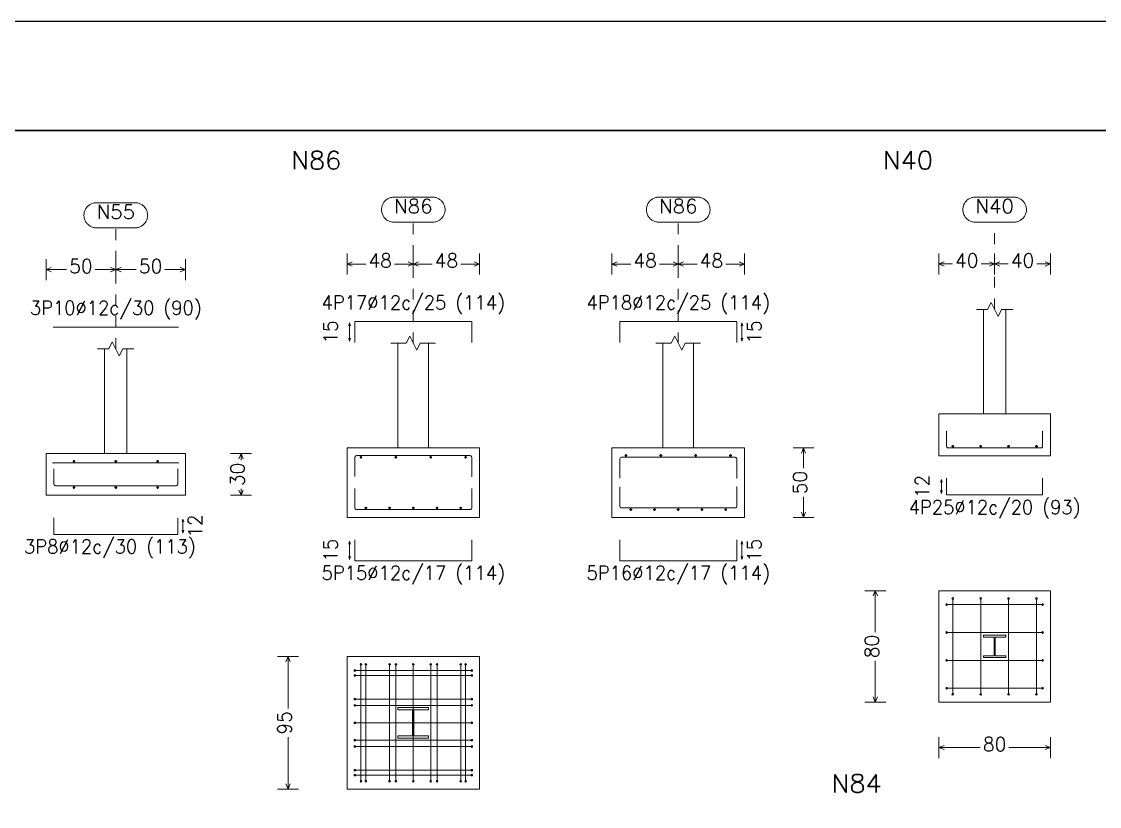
# Model space of a CAD drawing. Header units: inches. Extents: x 72863 to 72995, y 49095 to 49225.
# Drawn here: x 72975.21 to 72985.11, y 49182.87 to 49190.08 of the extents above; entities that cross this region are included whole.
import ezdxf
from ezdxf.enums import TextEntityAlignment as Align

# ---------------------------------------------------------------- set-up
doc = ezdxf.new("R2010")
doc.units = ezdxf.units.IN
doc.linetypes.add('CYPE_PUNTO', pattern=[0.075, 0, -0.075])
doc.layers.get('0').update_dxf_attribs({"lineweight": 15})
for name, color, linetype, lineweight in [('CIM_COTAS', 2, 'Continuous', 9), ('CIM_DIB_ARMADOS', 4, 'Continuous', 9), ('CIM_GEOMETRIA', 2, 'Continuous', 9), ('CIM_REFEREN', 2, 'Continuous', 9), ('CIM_TXT_ARMADOS', 3, 'Continuous', 9)]:
    doc.layers.add(name, color=color, linetype=linetype, lineweight=lineweight)
doc.layers.add('VG', color=7, linetype='Continuous')
doc.styles.add('CYPETXT', font='romans__.ttf', dxfattribs={"height": 0.2})

# ---------------------------------------------------------------- blocks, each defined once
blk = doc.blocks.new('PLANTILLA')
at = {"layer": 'VG'}
for p, q in [((72904.7103, 49224.7112), (72862.7103, 49224.7112)), ((72864.7103, 49223.7112), (72903.7103, 49223.7112))]:
    blk.add_line(p, q, dxfattribs=at)
blk.add_lwpolyline([(72903.7103, 49199.5612), (72903.7103, 49223.7112), (72864.7103, 49223.7112), (72864.7103, 49196.0112), (72885.7103, 49196.0112), (72885.7103, 49199.6112)], dxfattribs=at)

msp = doc.modelspace()

# ---------------------------------------------------------------- hatches: boundary and pattern name
at = {"layer": 'CIM_DIB_ARMADOS'}
h = msp.add_hatch(color=256, dxfattribs=at)
edge = h.paths.add_edge_path()
edge.add_arc((72983.704, 49186.317), 0.00102, 0, 360)
h = msp.add_hatch(color=256, dxfattribs=at)
edge = h.paths.add_edge_path()
edge.add_arc((72984.5846, 49186.317), 0.00102, 0, 360)
h = msp.add_hatch(color=256, dxfattribs=at)
edge = h.paths.add_edge_path()
edge.add_arc((72975.5032, 49186.0254), 0.00102, 0, 360)
h = msp.add_hatch(color=256, dxfattribs=at)
edge = h.paths.add_edge_path()
edge.add_arc((72976.6552, 49186.0254), 0.00102, 0, 360)
h = msp.add_hatch(color=256, dxfattribs=at)
edge = h.paths.add_edge_path()
edge.add_arc((72975.5109, 49185.9691), 0.00102, 0, 360)
h = msp.add_hatch(color=256, dxfattribs=at)
edge = h.paths.add_edge_path()
edge.add_arc((72976.6476, 49185.9691), 0.00102, 0, 360)
h = msp.add_hatch(color=256, dxfattribs=at)
edge = h.paths.add_edge_path()
edge.add_arc((72978.2732, 49185.9012), 0.00102, 0, 360)
h = msp.add_hatch(color=256, dxfattribs=at)
edge = h.paths.add_edge_path()
edge.add_arc((72979.3459, 49185.9012), 0.00102, 0, 360)
h = msp.add_hatch(color=256, dxfattribs=at)
edge = h.paths.add_edge_path()
edge.add_arc((72980.7046, 49185.8858), 0.00102, 0, 360)
h = msp.add_hatch(color=256, dxfattribs=at)
edge = h.paths.add_edge_path()
edge.add_arc((72981.7772, 49185.8858), 0.00102, 0, 360)
h = msp.add_hatch(color=256, dxfattribs=at)
edge = h.paths.add_edge_path()
edge.add_arc((72978.2732, 49185.7886), 0.00102, 0, 360)
h = msp.add_hatch(color=256, dxfattribs=at)
edge = h.paths.add_edge_path()
edge.add_arc((72979.3459, 49185.7886), 0.00102, 0, 360)
h = msp.add_hatch(color=256, dxfattribs=at)
edge = h.paths.add_edge_path()
edge.add_arc((72980.7046, 49185.8039), 0.00102, 0, 360)
h = msp.add_hatch(color=256, dxfattribs=at)
edge = h.paths.add_edge_path()
edge.add_arc((72981.7772, 49185.8039), 0.00102, 0, 360)
h = msp.add_hatch(color=256, dxfattribs=at)
edge = h.paths.add_edge_path()
edge.add_arc((72983.7603, 49184.781), 0.00102, 0, 360)
h = msp.add_hatch(color=256, dxfattribs=at)
edge = h.paths.add_edge_path()
edge.add_arc((72984.0163, 49184.781), 0.00102, 0, 360)
h = msp.add_hatch(color=256, dxfattribs=at)
edge = h.paths.add_edge_path()
edge.add_arc((72984.2723, 49184.781), 0.00102, 0, 360)
h = msp.add_hatch(color=256, dxfattribs=at)
edge = h.paths.add_edge_path()
edge.add_arc((72984.5283, 49184.781), 0.00102, 0, 360)
h = msp.add_hatch(color=256, dxfattribs=at)
edge = h.paths.add_edge_path()
edge.add_arc((72983.704, 49184.7247), 0.00102, 0, 360)
h = msp.add_hatch(color=256, dxfattribs=at)
edge = h.paths.add_edge_path()
edge.add_arc((72984.5846, 49184.7247), 0.00102, 0, 360)
h = msp.add_hatch(color=256, dxfattribs=at)
edge = h.paths.add_edge_path()
edge.add_arc((72983.704, 49184.4687), 0.00102, 0, 360)
h = msp.add_hatch(color=256, dxfattribs=at)
edge = h.paths.add_edge_path()
edge.add_arc((72984.5846, 49184.4687), 0.00102, 0, 360)
h = msp.add_hatch(color=256, dxfattribs=at)
edge = h.paths.add_edge_path()
edge.add_arc((72978.3295, 49184.1758), 0.00102, 0, 360)
h = msp.add_hatch(color=256, dxfattribs=at)
edge = h.paths.add_edge_path()
edge.add_arc((72978.3743, 49184.1758), 0.00102, 0, 360)
h = msp.add_hatch(color=256, dxfattribs=at)
edge = h.paths.add_edge_path()
edge.add_arc((72978.5919, 49184.1758), 0.00102, 0, 360)
h = msp.add_hatch(color=256, dxfattribs=at)
edge = h.paths.add_edge_path()
edge.add_arc((72978.6495, 49184.1758), 0.00102, 0, 360)
h = msp.add_hatch(color=256, dxfattribs=at)
edge = h.paths.add_edge_path()
edge.add_arc((72978.8095, 49184.1758), 0.00102, 0, 360)
h = msp.add_hatch(color=256, dxfattribs=at)
edge = h.paths.add_edge_path()
edge.add_arc((72978.9695, 49184.1758), 0.00102, 0, 360)
h = msp.add_hatch(color=256, dxfattribs=at)
edge = h.paths.add_edge_path()
edge.add_arc((72979.0271, 49184.1758), 0.00102, 0, 360)
h = msp.add_hatch(color=256, dxfattribs=at)
edge = h.paths.add_edge_path()
edge.add_arc((72979.2447, 49184.1758), 0.00102, 0, 360)
h = msp.add_hatch(color=256, dxfattribs=at)
edge = h.paths.add_edge_path()
edge.add_arc((72979.2895, 49184.1758), 0.00102, 0, 360)
h = msp.add_hatch(color=256, dxfattribs=at)
edge = h.paths.add_edge_path()
edge.add_arc((72983.704, 49184.2127), 0.00102, 0, 360)
h = msp.add_hatch(color=256, dxfattribs=at)
edge = h.paths.add_edge_path()
edge.add_arc((72984.5846, 49184.2127), 0.00102, 0, 360)
h = msp.add_hatch(color=256, dxfattribs=at)
edge = h.paths.add_edge_path()
edge.add_arc((72978.2732, 49184.1194), 0.00102, 0, 360)
h = msp.add_hatch(color=256, dxfattribs=at)
edge = h.paths.add_edge_path()
edge.add_arc((72978.2732, 49184.0746), 0.00102, 0, 360)
h = msp.add_hatch(color=256, dxfattribs=at)
edge = h.paths.add_edge_path()
edge.add_arc((72979.3459, 49184.1194), 0.00102, 0, 360)
h = msp.add_hatch(color=256, dxfattribs=at)
edge = h.paths.add_edge_path()
edge.add_arc((72979.3459, 49184.0746), 0.00102, 0, 360)
h = msp.add_hatch(color=256, dxfattribs=at)
edge = h.paths.add_edge_path()
edge.add_arc((72983.704, 49183.9567), 0.00102, 0, 360)
h = msp.add_hatch(color=256, dxfattribs=at)
edge = h.paths.add_edge_path()
edge.add_arc((72984.5846, 49183.9567), 0.00102, 0, 360)
h = msp.add_hatch(color=256, dxfattribs=at)
edge = h.paths.add_edge_path()
edge.add_arc((72978.2732, 49183.857), 0.00102, 0, 360)
h = msp.add_hatch(color=256, dxfattribs=at)
edge = h.paths.add_edge_path()
edge.add_arc((72979.3459, 49183.857), 0.00102, 0, 360)
h = msp.add_hatch(color=256, dxfattribs=at)
edge = h.paths.add_edge_path()
edge.add_arc((72983.7603, 49183.9004), 0.00102, 0, 360)
h = msp.add_hatch(color=256, dxfattribs=at)
edge = h.paths.add_edge_path()
edge.add_arc((72984.0163, 49183.9004), 0.00102, 0, 360)
h = msp.add_hatch(color=256, dxfattribs=at)
edge = h.paths.add_edge_path()
edge.add_arc((72984.2723, 49183.9004), 0.00102, 0, 360)
h = msp.add_hatch(color=256, dxfattribs=at)
edge = h.paths.add_edge_path()
edge.add_arc((72984.5283, 49183.9004), 0.00102, 0, 360)
h = msp.add_hatch(color=256, dxfattribs=at)
edge = h.paths.add_edge_path()
edge.add_arc((72978.2732, 49183.7994), 0.00102, 0, 360)
h = msp.add_hatch(color=256, dxfattribs=at)
edge = h.paths.add_edge_path()
edge.add_arc((72979.3459, 49183.7994), 0.00102, 0, 360)
h = msp.add_hatch(color=256, dxfattribs=at)
edge = h.paths.add_edge_path()
edge.add_arc((72978.2732, 49183.6394), 0.00102, 0, 360)
h = msp.add_hatch(color=256, dxfattribs=at)
edge = h.paths.add_edge_path()
edge.add_arc((72979.3459, 49183.6394), 0.00102, 0, 360)
h = msp.add_hatch(color=256, dxfattribs=at)
edge = h.paths.add_edge_path()
edge.add_arc((72978.2732, 49183.4794), 0.00102, 0, 360)
h = msp.add_hatch(color=256, dxfattribs=at)
edge = h.paths.add_edge_path()
edge.add_arc((72979.3459, 49183.4794), 0.00102, 0, 360)
h = msp.add_hatch(color=256, dxfattribs=at)
edge = h.paths.add_edge_path()
edge.add_arc((72978.2732, 49183.4218), 0.00102, 0, 360)
h = msp.add_hatch(color=256, dxfattribs=at)
edge = h.paths.add_edge_path()
edge.add_arc((72979.3459, 49183.4218), 0.00102, 0, 360)
h = msp.add_hatch(color=256, dxfattribs=at)
edge = h.paths.add_edge_path()
edge.add_arc((72978.2732, 49183.2042), 0.00102, 0, 360)
h = msp.add_hatch(color=256, dxfattribs=at)
edge = h.paths.add_edge_path()
edge.add_arc((72978.2732, 49183.1594), 0.00102, 0, 360)
h = msp.add_hatch(color=256, dxfattribs=at)
edge = h.paths.add_edge_path()
edge.add_arc((72979.3459, 49183.2042), 0.00102, 0, 360)
h = msp.add_hatch(color=256, dxfattribs=at)
edge = h.paths.add_edge_path()
edge.add_arc((72979.3459, 49183.1594), 0.00102, 0, 360)
h = msp.add_hatch(color=256, dxfattribs=at)
edge = h.paths.add_edge_path()
edge.add_arc((72978.3295, 49183.1031), 0.00102, 0, 360)
h = msp.add_hatch(color=256, dxfattribs=at)
edge = h.paths.add_edge_path()
edge.add_arc((72978.3743, 49183.1031), 0.00102, 0, 360)
h = msp.add_hatch(color=256, dxfattribs=at)
edge = h.paths.add_edge_path()
edge.add_arc((72978.5919, 49183.1031), 0.00102, 0, 360)
h = msp.add_hatch(color=256, dxfattribs=at)
edge = h.paths.add_edge_path()
edge.add_arc((72978.6495, 49183.1031), 0.00102, 0, 360)
h = msp.add_hatch(color=256, dxfattribs=at)
edge = h.paths.add_edge_path()
edge.add_arc((72978.8095, 49183.1031), 0.00102, 0, 360)
h = msp.add_hatch(color=256, dxfattribs=at)
edge = h.paths.add_edge_path()
edge.add_arc((72978.9695, 49183.1031), 0.00102, 0, 360)
h = msp.add_hatch(color=256, dxfattribs=at)
edge = h.paths.add_edge_path()
edge.add_arc((72979.0271, 49183.1031), 0.00102, 0, 360)
h = msp.add_hatch(color=256, dxfattribs=at)
edge = h.paths.add_edge_path()
edge.add_arc((72979.2447, 49183.1031), 0.00102, 0, 360)
h = msp.add_hatch(color=256, dxfattribs=at)
edge = h.paths.add_edge_path()
edge.add_arc((72979.2895, 49183.1031), 0.00102, 0, 360)

# ---------------------------------------------------------------- linework, layer by layer
at = {"layer": 'CIM_COTAS', "linetype": 'CYPE_PUNTO'}
for p, q in [((72978.8095, 49187.1249), (72978.8095, 49188.2359)), ((72981.2409, 49187.1249), (72981.2409, 49188.2359)), ((72984.1443, 49187.4358), (72984.1443, 49188.2364)), ((72976.0792, 49187.0724), (72976.0792, 49188.1847))]:
    msp.add_line(p, q, dxfattribs=at)
at = {"layer": 'CIM_COTAS'}
for p, q in [((72978.2015, 49187.7559), (72978.2015, 49187.9479)), ((72978.8095, 49187.7559), (72978.8095, 49187.9479)), ((72978.8095, 49187.7559), (72978.8095, 49187.9479)), ((72979.4175, 49187.7559), (72979.4175, 49187.9479)), ((72980.6329, 49187.7559), (72980.6329, 49187.9479)), ((72981.2409, 49187.7559), (72981.2409, 49187.9479)), ((72981.2409, 49187.7559), (72981.2409, 49187.9479)), ((72981.8489, 49187.7559), (72981.8489, 49187.9479)), ((72983.6323, 49187.7564), (72983.6323, 49187.9484)), ((72984.1443, 49187.7564), (72984.1443, 49187.9484)), ((72984.1443, 49187.7564), (72984.1443, 49187.9484)), ((72984.6563, 49187.7564), (72984.6563, 49187.9484)), ((72975.4392, 49187.7047), (72975.4392, 49187.8967)), ((72975.4392, 49187.8007), (72975.4872, 49187.8199)), ((72976.0792, 49187.8007), (72976.0312, 49187.8199)), ((72976.0792, 49187.7047), (72976.0792, 49187.8967)), ((72976.0792, 49187.7047), (72976.0792, 49187.8967)), ((72976.0792, 49187.8007), (72976.1272, 49187.8199)), ((72976.7192, 49187.8007), (72976.6712, 49187.8199)), ((72976.7192, 49187.7047), (72976.7192, 49187.8967)), ((72978.2015, 49187.8519), (72978.2495, 49187.8711)), ((72978.2015, 49187.8519), (72978.2495, 49187.8327)), ((72978.2015, 49187.8519), (72978.374, 49187.8519)), ((72978.6371, 49187.8519), (72978.8095, 49187.8519)), ((72978.8095, 49187.8519), (72978.7615, 49187.8711)), ((72978.8095, 49187.8519), (72978.7615, 49187.8327)), ((72978.8095, 49187.8519), (72978.8575, 49187.8711)), ((72978.8095, 49187.8519), (72978.8575, 49187.8327)), ((72978.8095, 49187.8519), (72978.982, 49187.8519)), ((72979.2451, 49187.8519), (72979.4175, 49187.8519)), ((72979.4175, 49187.8519), (72979.3695, 49187.8711)), ((72979.4175, 49187.8519), (72979.3695, 49187.8327)), ((72980.6329, 49187.8519), (72980.6809, 49187.8711)), ((72980.6329, 49187.8519), (72980.6809, 49187.8327)), ((72980.6329, 49187.8519), (72980.8054, 49187.8519)), ((72981.0684, 49187.8519), (72981.2409, 49187.8519)), ((72981.2409, 49187.8519), (72981.1929, 49187.8711)), ((72981.2409, 49187.8519), (72981.1929, 49187.8327)), ((72981.2409, 49187.8519), (72981.2889, 49187.8711)), ((72981.2409, 49187.8519), (72981.2889, 49187.8327)), ((72981.2409, 49187.8519), (72981.4134, 49187.8519)), ((72981.6764, 49187.8519), (72981.8489, 49187.8519)), ((72981.8489, 49187.8519), (72981.8009, 49187.8711)), ((72981.8489, 49187.8519), (72981.8009, 49187.8327)), ((72983.6323, 49187.8524), (72983.6803, 49187.8716)), ((72983.6323, 49187.8524), (72983.6803, 49187.8332)), ((72983.6323, 49187.8524), (72983.7568, 49187.8524)), ((72984.0198, 49187.8524), (72984.1443, 49187.8524)), ((72984.1443, 49187.8524), (72984.0963, 49187.8716)), ((72984.1443, 49187.8524), (72984.0963, 49187.8332)), ((72984.1443, 49187.8524), (72984.1923, 49187.8716)), ((72984.1443, 49187.8524), (72984.1923, 49187.8332)), ((72984.1443, 49187.8524), (72984.2688, 49187.8524)), ((72984.5318, 49187.8524), (72984.6563, 49187.8524)), ((72984.6563, 49187.8524), (72984.6083, 49187.8716)), ((72984.6563, 49187.8524), (72984.6083, 49187.8332)), ((72975.4392, 49187.8007), (72975.4872, 49187.7815)), ((72975.4392, 49187.8007), (72975.6277, 49187.8007)), ((72975.8908, 49187.8007), (72976.0792, 49187.8007)), ((72976.0792, 49187.8007), (72976.0312, 49187.7815)), ((72976.0792, 49187.8007), (72976.1272, 49187.7815)), ((72976.0792, 49187.8007), (72976.2677, 49187.8007)), ((72976.5308, 49187.8007), (72976.7192, 49187.8007)), ((72976.7192, 49187.8007), (72976.6712, 49187.7815)), ((72982.294, 49186.1649), (72982.486, 49186.1649)), ((72982.39, 49186.1649), (72982.3708, 49186.1169)), ((72982.39, 49186.1649), (72982.4092, 49186.1169)), ((72982.39, 49185.9764), (72982.39, 49186.1649)), ((72977.1324, 49186.1124), (72977.3244, 49186.1124)), ((72977.2284, 49186.1124), (72977.2092, 49186.0644)), ((72977.2284, 49186.1124), (72977.2476, 49186.0644)), ((72977.2284, 49186.0519), (72977.2284, 49186.1124)), ((72977.1324, 49185.7284), (72977.3244, 49185.7284)), ((72977.2284, 49185.7284), (72977.2092, 49185.7764)), ((72977.2284, 49185.7284), (72977.2284, 49185.7889)), ((72977.2284, 49185.7284), (72977.2476, 49185.7764)), ((72982.39, 49185.5249), (72982.39, 49185.7134)), ((72982.39, 49185.5249), (72982.3708, 49185.5729)), ((72982.39, 49185.5249), (72982.4092, 49185.5729)), ((72982.294, 49185.5249), (72982.486, 49185.5249)), ((72982.9529, 49184.8527), (72983.1449, 49184.8527)), ((72983.0489, 49184.8527), (72983.0297, 49184.8047)), ((72983.0489, 49184.8527), (72983.0681, 49184.8047)), ((72983.0489, 49184.4722), (72983.0489, 49184.8527)), ((72977.5644, 49184.2474), (72977.7564, 49184.2474)), ((72977.6604, 49184.2474), (72977.6412, 49184.1994)), ((72977.6604, 49184.2474), (72977.6796, 49184.1994)), ((72977.6604, 49183.771), (72977.6604, 49184.2474)), ((72983.0489, 49183.8287), (72983.0489, 49184.2092)), ((72983.0489, 49183.8287), (72983.0297, 49183.8767)), ((72983.0489, 49183.8287), (72983.0681, 49183.8767)), ((72982.9529, 49183.8287), (72983.1449, 49183.8287)), ((72977.6604, 49183.0314), (72977.6604, 49183.5079)), ((72983.6323, 49183.3161), (72983.6323, 49183.5081)), ((72984.6563, 49183.3161), (72984.6563, 49183.5081)), ((72983.6323, 49183.4121), (72983.6803, 49183.4313)), ((72983.6323, 49183.4121), (72983.6803, 49183.3929)), ((72983.6323, 49183.4121), (72984.0128, 49183.4121)), ((72984.2758, 49183.4121), (72984.6563, 49183.4121)), ((72984.6563, 49183.4121), (72984.6083, 49183.4313)), ((72984.6563, 49183.4121), (72984.6083, 49183.3929)), ((72977.6604, 49183.0314), (72977.6412, 49183.0794)), ((72977.6604, 49183.0314), (72977.6796, 49183.0794)), ((72977.5644, 49183.0314), (72977.7564, 49183.0314))]:
    msp.add_line(p, q, dxfattribs=at)
for points in [[(72976.2559, 49188.4151), (72976.2636, 49188.4149), (72976.2712, 49188.4141), (72976.2788, 49188.4128), (72976.2863, 49188.4111), (72976.2937, 49188.4088), (72976.3009, 49188.406), (72976.3078, 49188.4028), (72976.3146, 49188.3991), (72976.3211, 49188.3949), (72976.3273, 49188.3904), (72976.3332, 49188.3854), (72976.3387, 49188.38), (72976.3439, 49188.3743), (72976.3486, 49188.3683), (72976.353, 49188.3619), (72976.3569, 49188.3553), (72976.3604, 49188.3484), (72976.3634, 49188.3414), (72976.3659, 49188.3341), (72976.3679, 49188.3267), (72976.3695, 49188.3191), (72976.3705, 49188.3115), (72976.371, 49188.3038), (72976.371, 49188.2961), (72976.3705, 49188.2884), (72976.3695, 49188.2808), (72976.3679, 49188.2732), (72976.3659, 49188.2658), (72976.3634, 49188.2585), (72976.3604, 49188.2515), (72976.3569, 49188.2446), (72976.353, 49188.238), (72976.3486, 49188.2316), (72976.3439, 49188.2256), (72976.3387, 49188.2199), (72976.3332, 49188.2145), (72976.3273, 49188.2095), (72976.3211, 49188.205), (72976.3146, 49188.2008), (72976.3078, 49188.1971), (72976.3009, 49188.1939), (72976.2937, 49188.1911), (72976.2863, 49188.1888), (72976.2788, 49188.1871), (72976.2712, 49188.1858), (72976.2636, 49188.185), (72976.2559, 49188.1847), (72975.9026, 49188.1847), (72975.8949, 49188.185), (72975.8872, 49188.1858), (72975.8797, 49188.1871), (72975.8722, 49188.1888), (72975.8648, 49188.1911), (72975.8576, 49188.1939), (72975.8506, 49188.1971), (72975.8439, 49188.2008), (72975.8374, 49188.205), (72975.8312, 49188.2095), (72975.8253, 49188.2145), (72975.8198, 49188.2199), (72975.8146, 49188.2256), (72975.8099, 49188.2316), (72975.8055, 49188.238), (72975.8016, 49188.2446), (72975.7981, 49188.2515), (72975.7951, 49188.2585), (72975.7926, 49188.2658), (72975.7905, 49188.2732), (72975.789, 49188.2808), (72975.788, 49188.2884), (72975.7875, 49188.2961), (72975.7875, 49188.3038), (72975.788, 49188.3115), (72975.789, 49188.3191), (72975.7905, 49188.3267), (72975.7926, 49188.3341), (72975.7951, 49188.3414), (72975.7981, 49188.3484), (72975.8016, 49188.3553), (72975.8055, 49188.3619), (72975.8099, 49188.3683), (72975.8146, 49188.3743), (72975.8198, 49188.38), (72975.8253, 49188.3854), (72975.8312, 49188.3904), (72975.8374, 49188.3949), (72975.8439, 49188.3991), (72975.8506, 49188.4028), (72975.8576, 49188.406), (72975.8648, 49188.4088), (72975.8722, 49188.4111), (72975.8797, 49188.4128), (72975.8872, 49188.4141), (72975.8949, 49188.4149), (72975.9026, 49188.4151), (72976.2559, 49188.4151)], [(72978.9862, 49188.4663), (72978.9939, 49188.4661), (72979.0015, 49188.4653), (72979.0091, 49188.464), (72979.0166, 49188.4622), (72979.024, 49188.4599), (72979.0312, 49188.4572), (72979.0381, 49188.4539), (72979.0449, 49188.4502), (72979.0514, 49188.4461), (72979.0576, 49188.4415), (72979.0635, 49188.4366), (72979.069, 49188.4312), (72979.0742, 49188.4255), (72979.0789, 49188.4195), (72979.0833, 49188.4131), (72979.0872, 49188.4065), (72979.0907, 49188.3996), (72979.0937, 49188.3925), (72979.0962, 49188.3853), (72979.0982, 49188.3778), (72979.0998, 49188.3703), (72979.1008, 49188.3627), (72979.1013, 49188.355), (72979.1013, 49188.3473), (72979.1008, 49188.3396), (72979.0998, 49188.332), (72979.0982, 49188.3244), (72979.0962, 49188.317), (72979.0937, 49188.3097), (72979.0907, 49188.3026), (72979.0872, 49188.2958), (72979.0833, 49188.2891), (72979.0789, 49188.2828), (72979.0742, 49188.2767), (72979.069, 49188.271), (72979.0635, 49188.2657), (72979.0576, 49188.2607), (72979.0514, 49188.2561), (72979.0449, 49188.252), (72979.0381, 49188.2483), (72979.0312, 49188.2451), (72979.024, 49188.2423), (72979.0166, 49188.24), (72979.0091, 49188.2382), (72979.0015, 49188.2369), (72978.9939, 49188.2362), (72978.9862, 49188.2359), (72978.6329, 49188.2359), (72978.6252, 49188.2362), (72978.6176, 49188.2369), (72978.61, 49188.2382), (72978.6025, 49188.24), (72978.5951, 49188.2423), (72978.5879, 49188.2451), (72978.5809, 49188.2483), (72978.5742, 49188.252), (72978.5677, 49188.2561), (72978.5615, 49188.2607), (72978.5556, 49188.2657), (72978.5501, 49188.271), (72978.5449, 49188.2767), (72978.5402, 49188.2828), (72978.5358, 49188.2891), (72978.5319, 49188.2958), (72978.5284, 49188.3026), (72978.5254, 49188.3097), (72978.5229, 49188.317), (72978.5208, 49188.3244), (72978.5193, 49188.332), (72978.5183, 49188.3396), (72978.5178, 49188.3473), (72978.5178, 49188.355), (72978.5183, 49188.3627), (72978.5193, 49188.3703), (72978.5208, 49188.3778), (72978.5229, 49188.3853), (72978.5254, 49188.3925), (72978.5284, 49188.3996), (72978.5319, 49188.4065), (72978.5358, 49188.4131), (72978.5402, 49188.4195), (72978.5449, 49188.4255), (72978.5501, 49188.4312), (72978.5556, 49188.4366), (72978.5615, 49188.4415), (72978.5677, 49188.4461), (72978.5742, 49188.4502), (72978.5809, 49188.4539), (72978.5879, 49188.4572), (72978.5951, 49188.4599), (72978.6025, 49188.4622), (72978.61, 49188.464), (72978.6176, 49188.4653), (72978.6252, 49188.4661), (72978.6329, 49188.4663), (72978.9862, 49188.4663)], [(72981.4175, 49188.4663), (72981.4252, 49188.4661), (72981.4329, 49188.4653), (72981.4405, 49188.464), (72981.448, 49188.4622), (72981.4553, 49188.4599), (72981.4625, 49188.4572), (72981.4695, 49188.4539), (72981.4763, 49188.4502), (72981.4827, 49188.4461), (72981.4889, 49188.4415), (72981.4948, 49188.4366), (72981.5004, 49188.4312), (72981.5055, 49188.4255), (72981.5103, 49188.4195), (72981.5146, 49188.4131), (72981.5186, 49188.4065), (72981.522, 49188.3996), (72981.525, 49188.3925), (72981.5276, 49188.3853), (72981.5296, 49188.3778), (72981.5311, 49188.3703), (72981.5322, 49188.3627), (72981.5327, 49188.355), (72981.5327, 49188.3473), (72981.5322, 49188.3396), (72981.5311, 49188.332), (72981.5296, 49188.3244), (72981.5276, 49188.317), (72981.525, 49188.3097), (72981.522, 49188.3026), (72981.5186, 49188.2958), (72981.5146, 49188.2891), (72981.5103, 49188.2828), (72981.5055, 49188.2767), (72981.5004, 49188.271), (72981.4948, 49188.2657), (72981.4889, 49188.2607), (72981.4827, 49188.2561), (72981.4763, 49188.252), (72981.4695, 49188.2483), (72981.4625, 49188.2451), (72981.4553, 49188.2423), (72981.448, 49188.24), (72981.4405, 49188.2382), (72981.4329, 49188.2369), (72981.4252, 49188.2362), (72981.4175, 49188.2359), (72981.0643, 49188.2359), (72981.0566, 49188.2362), (72981.0489, 49188.2369), (72981.0413, 49188.2382), (72981.0338, 49188.24), (72981.0265, 49188.2423), (72981.0193, 49188.2451), (72981.0123, 49188.2483), (72981.0056, 49188.252), (72980.9991, 49188.2561), (72980.9929, 49188.2607), (72980.987, 49188.2657), (72980.9815, 49188.271), (72980.9763, 49188.2767), (72980.9715, 49188.2828), (72980.9672, 49188.2891), (72980.9632, 49188.2958), (72980.9598, 49188.3026), (72980.9568, 49188.3097), (72980.9542, 49188.317), (72980.9522, 49188.3244), (72980.9507, 49188.332), (72980.9496, 49188.3396), (72980.9491, 49188.3473), (72980.9491, 49188.355), (72980.9496, 49188.3627), (72980.9507, 49188.3703), (72980.9522, 49188.3778), (72980.9542, 49188.3853), (72980.9568, 49188.3925), (72980.9598, 49188.3996), (72980.9632, 49188.4065), (72980.9672, 49188.4131), (72980.9715, 49188.4195), (72980.9763, 49188.4255), (72980.9815, 49188.4312), (72980.987, 49188.4366), (72980.9929, 49188.4415), (72980.9991, 49188.4461), (72981.0056, 49188.4502), (72981.0123, 49188.4539), (72981.0193, 49188.4572), (72981.0265, 49188.4599), (72981.0338, 49188.4622), (72981.0413, 49188.464), (72981.0489, 49188.4653), (72981.0566, 49188.4661), (72981.0643, 49188.4663), (72981.4175, 49188.4663)], [(72984.3209, 49188.4668), (72984.3286, 49188.4665), (72984.3363, 49188.4658), (72984.3439, 49188.4645), (72984.3513, 49188.4627), (72984.3587, 49188.4604), (72984.3659, 49188.4577), (72984.3729, 49188.4544), (72984.3796, 49188.4507), (72984.3861, 49188.4466), (72984.3923, 49188.442), (72984.3982, 49188.437), (72984.4037, 49188.4317), (72984.4089, 49188.426), (72984.4137, 49188.4199), (72984.418, 49188.4136), (72984.4219, 49188.407), (72984.4254, 49188.4001), (72984.4284, 49188.393), (72984.4309, 49188.3857), (72984.433, 49188.3783), (72984.4345, 49188.3708), (72984.4355, 49188.3631), (72984.436, 49188.3554), (72984.436, 49188.3477), (72984.4355, 49188.3401), (72984.4345, 49188.3324), (72984.433, 49188.3249), (72984.4309, 49188.3175), (72984.4284, 49188.3102), (72984.4254, 49188.3031), (72984.4219, 49188.2962), (72984.418, 49188.2896), (72984.4137, 49188.2833), (72984.4089, 49188.2772), (72984.4037, 49188.2715), (72984.3982, 49188.2662), (72984.3923, 49188.2612), (72984.3861, 49188.2566), (72984.3796, 49188.2525), (72984.3729, 49188.2488), (72984.3659, 49188.2455), (72984.3587, 49188.2428), (72984.3513, 49188.2405), (72984.3439, 49188.2387), (72984.3363, 49188.2374), (72984.3286, 49188.2367), (72984.3209, 49188.2364), (72983.9676, 49188.2364), (72983.9599, 49188.2367), (72983.9523, 49188.2374), (72983.9447, 49188.2387), (72983.9372, 49188.2405), (72983.9298, 49188.2428), (72983.9227, 49188.2455), (72983.9157, 49188.2488), (72983.9089, 49188.2525), (72983.9024, 49188.2566), (72983.8962, 49188.2612), (72983.8904, 49188.2662), (72983.8848, 49188.2715), (72983.8797, 49188.2772), (72983.8749, 49188.2833), (72983.8705, 49188.2896), (72983.8666, 49188.2962), (72983.8631, 49188.3031), (72983.8601, 49188.3102), (72983.8576, 49188.3175), (72983.8556, 49188.3249), (72983.854, 49188.3324), (72983.853, 49188.3401), (72983.8525, 49188.3477), (72983.8525, 49188.3554), (72983.853, 49188.3631), (72983.854, 49188.3708), (72983.8556, 49188.3783), (72983.8576, 49188.3857), (72983.8601, 49188.393), (72983.8631, 49188.4001), (72983.8666, 49188.407), (72983.8705, 49188.4136), (72983.8749, 49188.4199), (72983.8797, 49188.426), (72983.8848, 49188.4317), (72983.8904, 49188.437), (72983.8962, 49188.442), (72983.9024, 49188.4466), (72983.9089, 49188.4507), (72983.9157, 49188.4544), (72983.9227, 49188.4577), (72983.9298, 49188.4604), (72983.9372, 49188.4627), (72983.9447, 49188.4645), (72983.9523, 49188.4658), (72983.9599, 49188.4665), (72983.9676, 49188.4668), (72984.3209, 49188.4668)]]:
    msp.add_lwpolyline(points, close=True, dxfattribs=at)
at = {"layer": 'CIM_DIB_ARMADOS'}
for p, q in [((72976.6552, 49187.2727), (72975.5032, 49187.2727)), ((72983.7488, 49186.1788), (72983.7718, 49186.1788)), ((72983.7603, 49186.1673), (72983.7603, 49186.1903)), ((72984.0048, 49186.1788), (72984.0278, 49186.1788)), ((72984.0163, 49186.1673), (72984.0163, 49186.1903)), ((72984.2608, 49186.1788), (72984.2838, 49186.1788)), ((72984.2723, 49186.1673), (72984.2723, 49186.1903)), ((72984.5168, 49186.1788), (72984.5398, 49186.1788)), ((72984.5283, 49186.1673), (72984.5283, 49186.1903)), ((72976.6552, 49186.0254), (72975.5032, 49186.0254)), ((72975.6837, 49186.0407), (72975.7068, 49186.0407)), ((72975.6952, 49186.0292), (72975.6952, 49186.0523)), ((72976.0677, 49186.0407), (72976.0908, 49186.0407)), ((72976.0792, 49186.0292), (72976.0792, 49186.0523)), ((72976.4517, 49186.0407), (72976.4748, 49186.0407)), ((72976.4632, 49186.0292), (72976.4632, 49186.0523)), ((72978.318, 49186.0778), (72978.3411, 49186.0778)), ((72978.3295, 49186.0663), (72978.3295, 49186.0894)), ((72978.638, 49186.0778), (72978.6611, 49186.0778)), ((72978.6495, 49186.0663), (72978.6495, 49186.0894)), ((72978.958, 49186.0778), (72978.9811, 49186.0778)), ((72978.9695, 49186.0663), (72978.9695, 49186.0894)), ((72979.278, 49186.0778), (72979.3011, 49186.0778)), ((72979.2895, 49186.0663), (72979.2895, 49186.0894)), ((72980.7494, 49186.0932), (72980.7724, 49186.0932)), ((72980.7609, 49186.0817), (72980.7609, 49186.1047)), ((72981.0694, 49186.0932), (72981.0924, 49186.0932)), ((72981.0809, 49186.0817), (72981.0809, 49186.1047)), ((72981.3894, 49186.0932), (72981.4124, 49186.0932)), ((72981.4009, 49186.0817), (72981.4009, 49186.1047)), ((72981.7094, 49186.0932), (72981.7324, 49186.0932)), ((72981.7209, 49186.0817), (72981.7209, 49186.1047)), ((72975.6837, 49185.8001), (72975.7068, 49185.8001)), ((72975.6952, 49185.7886), (72975.6952, 49185.8116)), ((72976.0677, 49185.8001), (72976.0908, 49185.8001)), ((72976.0792, 49185.7886), (72976.0792, 49185.8116)), ((72976.4517, 49185.8001), (72976.4748, 49185.8001)), ((72976.4632, 49185.7886), (72976.4632, 49185.8116)), ((72978.3628, 49185.6119), (72978.3859, 49185.6119)), ((72978.3743, 49185.6004), (72978.3743, 49185.6234)), ((72978.5804, 49185.6119), (72978.6035, 49185.6119)), ((72978.5919, 49185.6004), (72978.5919, 49185.6234)), ((72978.798, 49185.6119), (72978.8211, 49185.6119)), ((72978.8095, 49185.6004), (72978.8095, 49185.6234)), ((72979.0156, 49185.6119), (72979.0387, 49185.6119)), ((72979.0271, 49185.6004), (72979.0271, 49185.6234)), ((72979.2332, 49185.6119), (72979.2563, 49185.6119)), ((72979.2447, 49185.6004), (72979.2447, 49185.6234)), ((72980.7942, 49185.5966), (72980.8172, 49185.5966)), ((72980.8057, 49185.585), (72980.8057, 49185.6081)), ((72981.0118, 49185.5966), (72981.0348, 49185.5966)), ((72981.0233, 49185.585), (72981.0233, 49185.6081)), ((72981.2294, 49185.5966), (72981.2524, 49185.5966)), ((72981.2409, 49185.585), (72981.2409, 49185.6081)), ((72981.447, 49185.5966), (72981.47, 49185.5966)), ((72981.4585, 49185.585), (72981.4585, 49185.6081)), ((72981.6646, 49185.5966), (72981.6876, 49185.5966)), ((72981.6761, 49185.585), (72981.6761, 49185.6081))]:
    msp.add_line(p, q, dxfattribs=at)
for points in [[(72978.2732, 49187.1319), (72978.2732, 49187.3239), (72979.3459, 49187.3239), (72979.3459, 49187.1319)], [(72981.7772, 49187.1319), (72981.7772, 49187.3239), (72980.7046, 49187.3239), (72980.7046, 49187.1319)], [(72983.704, 49186.317), (72983.704, 49186.1788), (72983.706, 49186.1711), (72983.7116, 49186.1655), (72983.7193, 49186.1634), (72984.5692, 49186.1634), (72984.5769, 49186.1655), (72984.5825, 49186.1711), (72984.5846, 49186.1788), (72984.5846, 49186.317)], [(72978.2732, 49185.9012), (72978.2732, 49186.0778), (72978.2753, 49186.0855), (72978.2809, 49186.0911), (72978.2886, 49186.0932), (72979.3305, 49186.0932), (72979.3382, 49186.0911), (72979.3438, 49186.0855), (72979.3459, 49186.0778), (72979.3459, 49185.9012)], [(72981.7772, 49185.8858), (72981.7772, 49186.0625), (72981.7752, 49186.0702), (72981.7695, 49186.0758), (72981.7619, 49186.0778), (72980.7199, 49186.0778), (72980.7123, 49186.0758), (72980.7066, 49186.0702), (72980.7046, 49186.0625), (72980.7046, 49185.8858)], [(72976.6476, 49185.9691), (72976.6476, 49185.8308), (72976.6455, 49185.8231), (72976.6399, 49185.8175), (72976.6322, 49185.8155), (72975.5263, 49185.8155), (72975.5186, 49185.8175), (72975.513, 49185.8231), (72975.5109, 49185.8308), (72975.5109, 49185.9691)], [(72983.704, 49185.8863), (72983.704, 49185.7327), (72984.5846, 49185.7327), (72984.5846, 49185.8863)], [(72978.2732, 49185.7886), (72978.2732, 49185.6119), (72978.2753, 49185.6042), (72978.2809, 49185.5986), (72978.2886, 49185.5966), (72979.3305, 49185.5966), (72979.3382, 49185.5986), (72979.3438, 49185.6042), (72979.3459, 49185.6119), (72979.3459, 49185.7886)], [(72981.7772, 49185.8039), (72981.7772, 49185.6273), (72981.7752, 49185.6196), (72981.7695, 49185.614), (72981.7619, 49185.6119), (72980.7199, 49185.6119), (72980.7123, 49185.614), (72980.7066, 49185.6196), (72980.7046, 49185.6273), (72980.7046, 49185.8039)], [(72976.6476, 49185.523), (72976.6476, 49185.3694), (72975.5109, 49185.3694), (72975.5109, 49185.523)], [(72978.2732, 49185.3194), (72978.2732, 49185.1274), (72979.3459, 49185.1274), (72979.3459, 49185.3194)], [(72981.7772, 49185.3194), (72981.7772, 49185.1274), (72980.7046, 49185.1274), (72980.7046, 49185.3194)], [(72983.7603, 49183.9004), (72983.7603, 49183.9025), (72983.7603, 49183.9081), (72983.7603, 49183.9158), (72983.7603, 49184.7657), (72983.7603, 49184.7734), (72983.7603, 49184.779), (72983.7603, 49184.781)], [(72984.0163, 49183.9004), (72984.0163, 49183.9025), (72984.0163, 49183.9081), (72984.0163, 49183.9158), (72984.0163, 49184.7657), (72984.0163, 49184.7734), (72984.0163, 49184.779), (72984.0163, 49184.781)], [(72984.2723, 49183.9004), (72984.2723, 49183.9025), (72984.2723, 49183.9081), (72984.2723, 49183.9158), (72984.2723, 49184.7657), (72984.2723, 49184.7734), (72984.2723, 49184.779), (72984.2723, 49184.781)], [(72984.5283, 49183.9004), (72984.5283, 49183.9025), (72984.5283, 49183.9081), (72984.5283, 49183.9158), (72984.5283, 49184.7657), (72984.5283, 49184.7734), (72984.5283, 49184.779), (72984.5283, 49184.781)], [(72983.704, 49184.7247), (72983.706, 49184.7247), (72983.7116, 49184.7247), (72983.7193, 49184.7247), (72984.5692, 49184.7247), (72984.5769, 49184.7247), (72984.5825, 49184.7247), (72984.5846, 49184.7247)], [(72983.704, 49184.4687), (72983.706, 49184.4687), (72983.7116, 49184.4687), (72983.7193, 49184.4687), (72984.5692, 49184.4687), (72984.5769, 49184.4687), (72984.5825, 49184.4687), (72984.5846, 49184.4687)], [(72978.3295, 49183.1031), (72978.3295, 49183.1052), (72978.3295, 49183.1108), (72978.3295, 49183.1185), (72978.3295, 49184.1604), (72978.3295, 49184.1681), (72978.3295, 49184.1737), (72978.3295, 49184.1758)], [(72978.3743, 49183.1031), (72978.3743, 49183.1052), (72978.3743, 49183.1108), (72978.3743, 49183.1185), (72978.3743, 49184.1604), (72978.3743, 49184.1681), (72978.3743, 49184.1737), (72978.3743, 49184.1758)], [(72978.5919, 49183.1031), (72978.5919, 49183.1052), (72978.5919, 49183.1108), (72978.5919, 49183.1185), (72978.5919, 49184.1604), (72978.5919, 49184.1681), (72978.5919, 49184.1737), (72978.5919, 49184.1758)], [(72978.6495, 49183.1031), (72978.6495, 49183.1052), (72978.6495, 49183.1108), (72978.6495, 49183.1185), (72978.6495, 49184.1604), (72978.6495, 49184.1681), (72978.6495, 49184.1737), (72978.6495, 49184.1758)], [(72978.8095, 49183.1031), (72978.8095, 49183.1052), (72978.8095, 49183.1108), (72978.8095, 49183.1185), (72978.8095, 49184.1604), (72978.8095, 49184.1681), (72978.8095, 49184.1737), (72978.8095, 49184.1758)], [(72978.9695, 49183.1031), (72978.9695, 49183.1052), (72978.9695, 49183.1108), (72978.9695, 49183.1185), (72978.9695, 49184.1604), (72978.9695, 49184.1681), (72978.9695, 49184.1737), (72978.9695, 49184.1758)], [(72979.0271, 49183.1031), (72979.0271, 49183.1052), (72979.0271, 49183.1108), (72979.0271, 49183.1185), (72979.0271, 49184.1604), (72979.0271, 49184.1681), (72979.0271, 49184.1737), (72979.0271, 49184.1758)], [(72979.2447, 49183.1031), (72979.2447, 49183.1052), (72979.2447, 49183.1108), (72979.2447, 49183.1185), (72979.2447, 49184.1604), (72979.2447, 49184.1681), (72979.2447, 49184.1737), (72979.2447, 49184.1758)], [(72979.2895, 49183.1031), (72979.2895, 49183.1052), (72979.2895, 49183.1108), (72979.2895, 49183.1185), (72979.2895, 49184.1604), (72979.2895, 49184.1681), (72979.2895, 49184.1737), (72979.2895, 49184.1758)], [(72983.704, 49184.2127), (72983.706, 49184.2127), (72983.7116, 49184.2127), (72983.7193, 49184.2127), (72984.5692, 49184.2127), (72984.5769, 49184.2127), (72984.5825, 49184.2127), (72984.5846, 49184.2127)], [(72978.2732, 49184.1194), (72978.2753, 49184.1194), (72978.2809, 49184.1194), (72978.2886, 49184.1194), (72979.3305, 49184.1194), (72979.3382, 49184.1194), (72979.3438, 49184.1194), (72979.3459, 49184.1194)], [(72978.2732, 49184.0746), (72978.2753, 49184.0746), (72978.2809, 49184.0746), (72978.2886, 49184.0746), (72979.3305, 49184.0746), (72979.3382, 49184.0746), (72979.3438, 49184.0746), (72979.3459, 49184.0746)], [(72983.704, 49183.9567), (72983.706, 49183.9567), (72983.7116, 49183.9567), (72983.7193, 49183.9567), (72984.5692, 49183.9567), (72984.5769, 49183.9567), (72984.5825, 49183.9567), (72984.5846, 49183.9567)], [(72978.2732, 49183.857), (72978.2753, 49183.857), (72978.2809, 49183.857), (72978.2886, 49183.857), (72979.3305, 49183.857), (72979.3382, 49183.857), (72979.3438, 49183.857), (72979.3459, 49183.857)], [(72978.2732, 49183.7994), (72978.2753, 49183.7994), (72978.2809, 49183.7994), (72978.2886, 49183.7994), (72979.3305, 49183.7994), (72979.3382, 49183.7994), (72979.3438, 49183.7994), (72979.3459, 49183.7994)], [(72978.2732, 49183.6394), (72978.2753, 49183.6394), (72978.2809, 49183.6394), (72978.2886, 49183.6394), (72979.3305, 49183.6394), (72979.3382, 49183.6394), (72979.3438, 49183.6394), (72979.3459, 49183.6394)], [(72978.2732, 49183.4794), (72978.2753, 49183.4794), (72978.2809, 49183.4794), (72978.2886, 49183.4794), (72979.3305, 49183.4794), (72979.3382, 49183.4794), (72979.3438, 49183.4794), (72979.3459, 49183.4794)], [(72978.2732, 49183.4218), (72978.2753, 49183.4218), (72978.2809, 49183.4218), (72978.2886, 49183.4218), (72979.3305, 49183.4218), (72979.3382, 49183.4218), (72979.3438, 49183.4218), (72979.3459, 49183.4218)], [(72978.2732, 49183.2042), (72978.2753, 49183.2042), (72978.2809, 49183.2042), (72978.2886, 49183.2042), (72979.3305, 49183.2042), (72979.3382, 49183.2042), (72979.3438, 49183.2042), (72979.3459, 49183.2042)], [(72978.2732, 49183.1594), (72978.2753, 49183.1594), (72978.2809, 49183.1594), (72978.2886, 49183.1594), (72979.3305, 49183.1594), (72979.3382, 49183.1594), (72979.3438, 49183.1594), (72979.3459, 49183.1594)]]:
    msp.add_lwpolyline(points, dxfattribs=at)
for centre, radius in [((72983.704, 49186.317), 0.00102), ((72984.5846, 49186.317), 0.00102), ((72983.7603, 49186.1788), 0.00768), ((72984.0163, 49186.1788), 0.00768), ((72984.2723, 49186.1788), 0.00768), ((72984.5283, 49186.1788), 0.00768), ((72975.5032, 49186.0254), 0.00102), ((72975.6952, 49186.0407), 0.00768), ((72976.0792, 49186.0407), 0.00768), ((72976.4632, 49186.0407), 0.00768), ((72976.6552, 49186.0254), 0.00102), ((72978.3295, 49186.0778), 0.00768), ((72978.6495, 49186.0778), 0.00768), ((72978.9695, 49186.0778), 0.00768), ((72979.2895, 49186.0778), 0.00768), ((72980.7609, 49186.0932), 0.00768), ((72981.0809, 49186.0932), 0.00768), ((72981.4009, 49186.0932), 0.00768), ((72981.7209, 49186.0932), 0.00768), ((72975.5109, 49185.9691), 0.00102), ((72976.6476, 49185.9691), 0.00102), ((72978.2732, 49185.9012), 0.00102), ((72979.3459, 49185.9012), 0.00102), ((72980.7046, 49185.8858), 0.00102), ((72981.7772, 49185.8858), 0.00102), ((72975.6952, 49185.8001), 0.00768), ((72976.0792, 49185.8001), 0.00768), ((72976.4632, 49185.8001), 0.00768), ((72978.2732, 49185.7886), 0.00102), ((72979.3459, 49185.7886), 0.00102), ((72980.7046, 49185.8039), 0.00102), ((72981.7772, 49185.8039), 0.00102), ((72978.3743, 49185.6119), 0.00768), ((72978.5919, 49185.6119), 0.00768), ((72978.8095, 49185.6119), 0.00768), ((72979.0271, 49185.6119), 0.00768), ((72979.2447, 49185.6119), 0.00768), ((72980.8057, 49185.5966), 0.00768), ((72981.0233, 49185.5966), 0.00768), ((72981.2409, 49185.5966), 0.00768), ((72981.4585, 49185.5966), 0.00768), ((72981.6761, 49185.5966), 0.00768), ((72983.7603, 49184.781), 0.00768), ((72983.7603, 49184.781), 0.00102), ((72984.0163, 49184.781), 0.00768), ((72984.0163, 49184.781), 0.00102), ((72984.2723, 49184.781), 0.00768), ((72984.2723, 49184.781), 0.00102), ((72984.5283, 49184.781), 0.00768), ((72984.5283, 49184.781), 0.00102), ((72983.704, 49184.7247), 0.00768), ((72983.704, 49184.7247), 0.00102), ((72984.5846, 49184.7247), 0.00768), ((72984.5846, 49184.7247), 0.00102), ((72983.704, 49184.4687), 0.00768), ((72983.704, 49184.4687), 0.00102), ((72984.5846, 49184.4687), 0.00768), ((72984.5846, 49184.4687), 0.00102), ((72978.3295, 49184.1758), 0.00768), ((72978.3295, 49184.1758), 0.00102), ((72978.3743, 49184.1758), 0.00768), ((72978.3743, 49184.1758), 0.00102), ((72978.5919, 49184.1758), 0.00768), ((72978.5919, 49184.1758), 0.00102), ((72978.6495, 49184.1758), 0.00768), ((72978.6495, 49184.1758), 0.00102), ((72978.8095, 49184.1758), 0.00768), ((72978.8095, 49184.1758), 0.00102), ((72978.9695, 49184.1758), 0.00768), ((72978.9695, 49184.1758), 0.00102), ((72979.0271, 49184.1758), 0.00768), ((72979.0271, 49184.1758), 0.00102), ((72979.2447, 49184.1758), 0.00768), ((72979.2447, 49184.1758), 0.00102), ((72979.2895, 49184.1758), 0.00768), ((72979.2895, 49184.1758), 0.00102), ((72983.704, 49184.2127), 0.00768), ((72983.704, 49184.2127), 0.00102), ((72984.5846, 49184.2127), 0.00768), ((72984.5846, 49184.2127), 0.00102), ((72978.2732, 49184.1194), 0.00768), ((72978.2732, 49184.0746), 0.00768), ((72978.2732, 49184.1194), 0.00102), ((72978.2732, 49184.0746), 0.00102), ((72979.3459, 49184.1194), 0.00768), ((72979.3459, 49184.0746), 0.00768), ((72979.3459, 49184.1194), 0.00102), ((72979.3459, 49184.0746), 0.00102), ((72983.704, 49183.9567), 0.00768), ((72983.704, 49183.9567), 0.00102), ((72984.5846, 49183.9567), 0.00768), ((72984.5846, 49183.9567), 0.00102), ((72978.2732, 49183.857), 0.00768), ((72978.2732, 49183.857), 0.00102), ((72979.3459, 49183.857), 0.00768), ((72979.3459, 49183.857), 0.00102), ((72983.7603, 49183.9004), 0.00768), ((72983.7603, 49183.9004), 0.00102), ((72984.0163, 49183.9004), 0.00768), ((72984.0163, 49183.9004), 0.00102), ((72984.2723, 49183.9004), 0.00768), ((72984.2723, 49183.9004), 0.00102), ((72984.5283, 49183.9004), 0.00768), ((72984.5283, 49183.9004), 0.00102), ((72978.2732, 49183.7994), 0.00768), ((72978.2732, 49183.7994), 0.00102), ((72979.3459, 49183.7994), 0.00768), ((72979.3459, 49183.7994), 0.00102), ((72978.2732, 49183.6394), 0.00768), ((72978.2732, 49183.6394), 0.00102), ((72979.3459, 49183.6394), 0.00768), ((72979.3459, 49183.6394), 0.00102), ((72978.2732, 49183.4794), 0.00768), ((72978.2732, 49183.4794), 0.00102), ((72979.3459, 49183.4794), 0.00768), ((72979.3459, 49183.4794), 0.00102), ((72978.2732, 49183.4218), 0.00768), ((72978.2732, 49183.4218), 0.00102), ((72979.3459, 49183.4218), 0.00768), ((72979.3459, 49183.4218), 0.00102), ((72978.2732, 49183.2042), 0.00768), ((72978.2732, 49183.1594), 0.00768), ((72978.2732, 49183.2042), 0.00102), ((72978.2732, 49183.1594), 0.00102), ((72979.3459, 49183.2042), 0.00768), ((72979.3459, 49183.1594), 0.00768), ((72979.3459, 49183.2042), 0.00102), ((72979.3459, 49183.1594), 0.00102), ((72978.3295, 49183.1031), 0.00768), ((72978.3295, 49183.1031), 0.00102), ((72978.3743, 49183.1031), 0.00768), ((72978.3743, 49183.1031), 0.00102), ((72978.5919, 49183.1031), 0.00768), ((72978.5919, 49183.1031), 0.00102), ((72978.6495, 49183.1031), 0.00768), ((72978.6495, 49183.1031), 0.00102), ((72978.8095, 49183.1031), 0.00768), ((72978.8095, 49183.1031), 0.00102), ((72978.9695, 49183.1031), 0.00768), ((72978.9695, 49183.1031), 0.00102), ((72979.0271, 49183.1031), 0.00768), ((72979.0271, 49183.1031), 0.00102), ((72979.2447, 49183.1031), 0.00768), ((72979.2447, 49183.1031), 0.00102), ((72979.2895, 49183.1031), 0.00768), ((72979.2895, 49183.1031), 0.00102)]:
    msp.add_circle(centre, radius, dxfattribs=at)
at = {"layer": 'CIM_GEOMETRIA'}
for p, q in [((72984.0419, 49187.4358), (72984.0419, 49186.4758)), ((72984.2467, 49186.4758), (72984.2467, 49187.4358)), ((72978.6687, 49187.1249), (72978.6687, 49186.1649)), ((72978.9503, 49186.1649), (72978.9503, 49187.1249)), ((72981.3817, 49186.1649), (72981.3817, 49187.1249)), ((72976.1816, 49186.1124), (72976.1816, 49187.0724)), ((72983.6323, 49186.4758), (72984.6563, 49186.4758)), ((72983.6323, 49186.4758), (72983.6323, 49186.0918)), ((72984.2467, 49186.4758), (72984.0419, 49186.4758)), ((72984.0419, 49186.4758), (72984.1392, 49186.4758)), ((72984.2467, 49186.4758), (72984.1494, 49186.4758)), ((72984.6563, 49186.0918), (72984.6563, 49186.4758)), ((72978.2015, 49186.1649), (72979.4175, 49186.1649)), ((72978.2015, 49186.1649), (72978.2015, 49185.5249)), ((72978.9503, 49186.1649), (72978.6687, 49186.1649)), ((72978.6687, 49186.1649), (72978.8035, 49186.1649)), ((72978.9503, 49186.1649), (72978.8156, 49186.1649)), ((72979.4175, 49185.5249), (72979.4175, 49186.1649)), ((72980.6329, 49186.1649), (72981.8489, 49186.1649)), ((72980.6329, 49185.5249), (72980.6329, 49186.1649)), ((72981.3817, 49186.1649), (72981.1001, 49186.1649)), ((72981.8489, 49185.5249), (72981.8489, 49186.1649)), ((72975.4392, 49186.1124), (72976.7192, 49186.1124)), ((72975.4392, 49185.7284), (72975.4392, 49186.1124)), ((72976.1816, 49186.1124), (72975.9768, 49186.1124)), ((72976.7192, 49185.7284), (72976.7192, 49186.1124)), ((72984.6563, 49186.0918), (72983.6323, 49186.0918)), ((72976.7192, 49185.7284), (72975.4392, 49185.7284)), ((72979.4175, 49185.5249), (72978.2015, 49185.5249)), ((72981.8489, 49185.5249), (72980.6329, 49185.5249))]:
    msp.add_line(p, q, dxfattribs=at)
for points in [[(72983.9779, 49187.4358), (72984.0803, 49187.4358), (72984.1123, 49187.4998), (72984.1763, 49187.3718), (72984.2083, 49187.4358), (72984.3107, 49187.4358)], [(72975.9128, 49187.0724), (72976.0152, 49187.0724), (72976.0472, 49187.1364), (72976.1112, 49187.0084), (72976.1432, 49187.0724), (72976.2456, 49187.0724)], [(72978.6047, 49187.1249), (72978.7455, 49187.1249), (72978.7775, 49187.1889), (72978.8415, 49187.0609), (72978.8735, 49187.1249), (72979.0143, 49187.1249)], [(72981.0361, 49187.1249), (72981.1769, 49187.1249), (72981.2089, 49187.1889), (72981.2729, 49187.0609), (72981.3049, 49187.1249), (72981.4457, 49187.1249)], [(72981.3817, 49186.1649), (72981.3612, 49186.1649), (72981.1206, 49186.1649), (72981.1001, 49186.1649), (72981.1001, 49187.1249)], [(72976.1816, 49186.1124), (72976.165, 49186.1124), (72975.9935, 49186.1124), (72975.9768, 49186.1124), (72975.9768, 49187.0724)]]:
    msp.add_lwpolyline(points, dxfattribs=at)
for points in [[(72983.6323, 49183.8287), (72984.6563, 49183.8287), (72984.6563, 49184.8527), (72983.6323, 49184.8527), (72983.6323, 49183.8287)], [(72984.0419, 49184.2383), (72984.2467, 49184.2383), (72984.2467, 49184.255), (72984.1494, 49184.255), (72984.1494, 49184.4265), (72984.2467, 49184.4265), (72984.2467, 49184.4431), (72984.0419, 49184.4431), (72984.0419, 49184.4265), (72984.1392, 49184.4265), (72984.1392, 49184.255), (72984.0419, 49184.255), (72984.0419, 49184.2383)], [(72978.2015, 49183.0314), (72979.4175, 49183.0314), (72979.4175, 49184.2474), (72978.2015, 49184.2474), (72978.2015, 49183.0314)], [(72978.6687, 49183.4986), (72978.9503, 49183.4986), (72978.9503, 49183.5191), (72978.8156, 49183.5191), (72978.8156, 49183.7598), (72978.9503, 49183.7598), (72978.9503, 49183.7802), (72978.6687, 49183.7802), (72978.6687, 49183.7598), (72978.8035, 49183.7598), (72978.8035, 49183.5191), (72978.6687, 49183.5191), (72978.6687, 49183.4986)]]:
    msp.add_lwpolyline(points, close=True, dxfattribs=at)
at = {"layer": 'CIM_TXT_ARMADOS'}
for p, q in [((72978.2172, 49187.2854), (72978.2252, 49187.311)), ((72978.2332, 49187.2854), (72978.2252, 49187.311)), ((72978.2252, 49187.1448), (72978.2252, 49187.311)), ((72981.8172, 49187.2854), (72981.8252, 49187.311)), ((72981.8332, 49187.2854), (72981.8252, 49187.311)), ((72981.8252, 49187.1448), (72981.8252, 49187.311)), ((72978.2172, 49187.1704), (72978.2252, 49187.1448)), ((72978.2332, 49187.1704), (72978.2252, 49187.1448)), ((72981.8172, 49187.1704), (72981.8252, 49187.1448)), ((72981.8332, 49187.1704), (72981.8252, 49187.1448)), ((72983.648, 49185.8478), (72983.656, 49185.8734)), ((72983.664, 49185.8478), (72983.656, 49185.8734)), ((72983.656, 49185.8734), (72983.656, 49185.7456)), ((72983.648, 49185.7712), (72983.656, 49185.7456)), ((72983.664, 49185.7712), (72983.656, 49185.7456)), ((72976.6876, 49185.4845), (72976.6956, 49185.5101)), ((72976.7036, 49185.4845), (72976.6956, 49185.5101)), ((72976.6956, 49185.5101), (72976.6956, 49185.3823)), ((72976.6876, 49185.4079), (72976.6956, 49185.3823)), ((72976.7036, 49185.4079), (72976.6956, 49185.3823)), ((72978.2172, 49185.2809), (72978.2252, 49185.3065)), ((72978.2332, 49185.2809), (72978.2252, 49185.3065)), ((72978.2252, 49185.3065), (72978.2252, 49185.1404)), ((72981.8172, 49185.2809), (72981.8252, 49185.3065)), ((72981.8332, 49185.2809), (72981.8252, 49185.3065)), ((72981.8252, 49185.3065), (72981.8252, 49185.1404)), ((72978.2172, 49185.166), (72978.2252, 49185.1404)), ((72978.2332, 49185.166), (72978.2252, 49185.1404)), ((72981.8172, 49185.166), (72981.8252, 49185.1404)), ((72981.8332, 49185.166), (72981.8252, 49185.1404))]:
    msp.add_line(p, q, dxfattribs=at)

# ---------------------------------------------------------------- block references
msp.add_blockref('PLANTILLA', (89.9371, -34.6325))

# ---------------------------------------------------------------- texts
at = {"layer": 'CIM_COTAS', "style": 'CYPETXT'}
for s, width, p, p2 in [('N86', 0.924861, (72978.6329, 49188.3191), (72978.9862, 49188.3191)), ('N86', 0.924861, (72981.0643, 49188.3191), (72981.4175, 49188.3191)), ('N40', 0.924861, (72983.9676, 49188.3196), (72984.3209, 49188.3196)), ('N55', 0.924861, (72975.9026, 49188.2679), (72976.2559, 49188.2679)), ('48', 0.872087, (72978.398, 49187.8199), (72978.6131, 49187.8199)), ('48', 0.872087, (72979.006, 49187.8199), (72979.2211, 49187.8199)), ('48', 0.872087, (72980.8294, 49187.8199), (72981.0444, 49187.8199)), ('48', 0.872087, (72981.4374, 49187.8199), (72981.6524, 49187.8199)), ('40', 0.872087, (72983.7808, 49187.8204), (72983.9958, 49187.8204)), ('40', 0.872087, (72984.2928, 49187.8204), (72984.5078, 49187.8204)), ('50', 0.872087, (72975.6517, 49187.7687), (72975.8668, 49187.7687)), ('50', 0.872087, (72976.2917, 49187.7687), (72976.5068, 49187.7687)), ('80', 0.872087, (72984.0368, 49183.3801), (72984.2518, 49183.3801))]:
    msp.add_text(s, height=0.128, dxfattribs=dict(at, width=width)).set_placement(p, p2, align=Align.FIT)
at = {"layer": 'CIM_COTAS', "style": 'CYPETXT', "width": 0.872087}
for s, p, p2 in [('30', (72977.2604, 49185.8129), (72977.2604, 49186.0279)), ('50', (72982.422, 49185.7374), (72982.422, 49185.9524)), ('80', (72983.0809, 49184.2332), (72983.0809, 49184.4482)), ('95', (72977.6924, 49183.5319), (72977.6924, 49183.747))]:
    msp.add_text(s, height=0.128, rotation=90, dxfattribs=at).set_placement(p, p2, align=Align.FIT)
at = {"layer": 'CIM_REFEREN', "style": 'CYPETXT', "width": 0.924861}
for s, p, p2 in [('N86', (72977.6889, 49188.7223), (72978.1482, 49188.7223)), ('N40', (72983.1196, 49188.7228), (72983.5789, 49188.7228)), ('N84', (72982.6488, 49182.9994), (72983.1081, 49182.9994))]:
    msp.add_text(s, height=0.1664, dxfattribs=at).set_placement(p, p2, align=Align.FIT)
at = {"layer": 'CIM_TXT_ARMADOS', "style": 'CYPETXT'}
for s, width, p, p2 in [('3P10%%c12c/30 (90)', 0.826794, (72975.2911, 49187.3847), (72976.8674, 49187.3847)), ('4P17%%c12c/25 (114)', 0.829545, (72977.9676, 49187.4359), (72979.6515, 49187.4359)), ('4P18%%c12c/25 (114)', 0.829545, (72980.399, 49187.4359), (72982.0828, 49187.4359)), ('4P25%%c12c/20 (93)', 0.826794, (72983.3561, 49185.5567), (72984.9324, 49185.5567)), ('3P8%%c12c/30 (113)', 0.826794, (72975.2373, 49185.1934), (72976.8136, 49185.1934)), ('5P15%%c12c/17 (114)', 0.829545, (72977.9676, 49184.9514), (72979.6515, 49184.9514)), ('5P16%%c12c/17 (114)', 0.829545, (72980.399, 49184.9514), (72982.0828, 49184.9514))]:
    msp.add_text(s, height=0.128, dxfattribs=dict(at, width=width)).set_placement(p, p2, align=Align.FIT)
at = {"layer": 'CIM_TXT_ARMADOS', "style": 'CYPETXT', "width": 0.872087}
for s, p, p2 in [('15', (72978.1132, 49187.1204), (72978.1132, 49187.3354)), ('15', (72982.0012, 49187.1204), (72982.0012, 49187.3354)), ('12', (72983.544, 49185.702), (72983.544, 49185.917)), ('12', (72976.8716, 49185.3387), (72976.8716, 49185.5537)), ('15', (72978.1132, 49185.1159), (72978.1132, 49185.331)), ('15', (72982.0012, 49185.1159), (72982.0012, 49185.331))]:
    msp.add_text(s, height=0.128, rotation=90, dxfattribs=at).set_placement(p, p2, align=Align.FIT)

doc.saveas('drawing.dxf')
